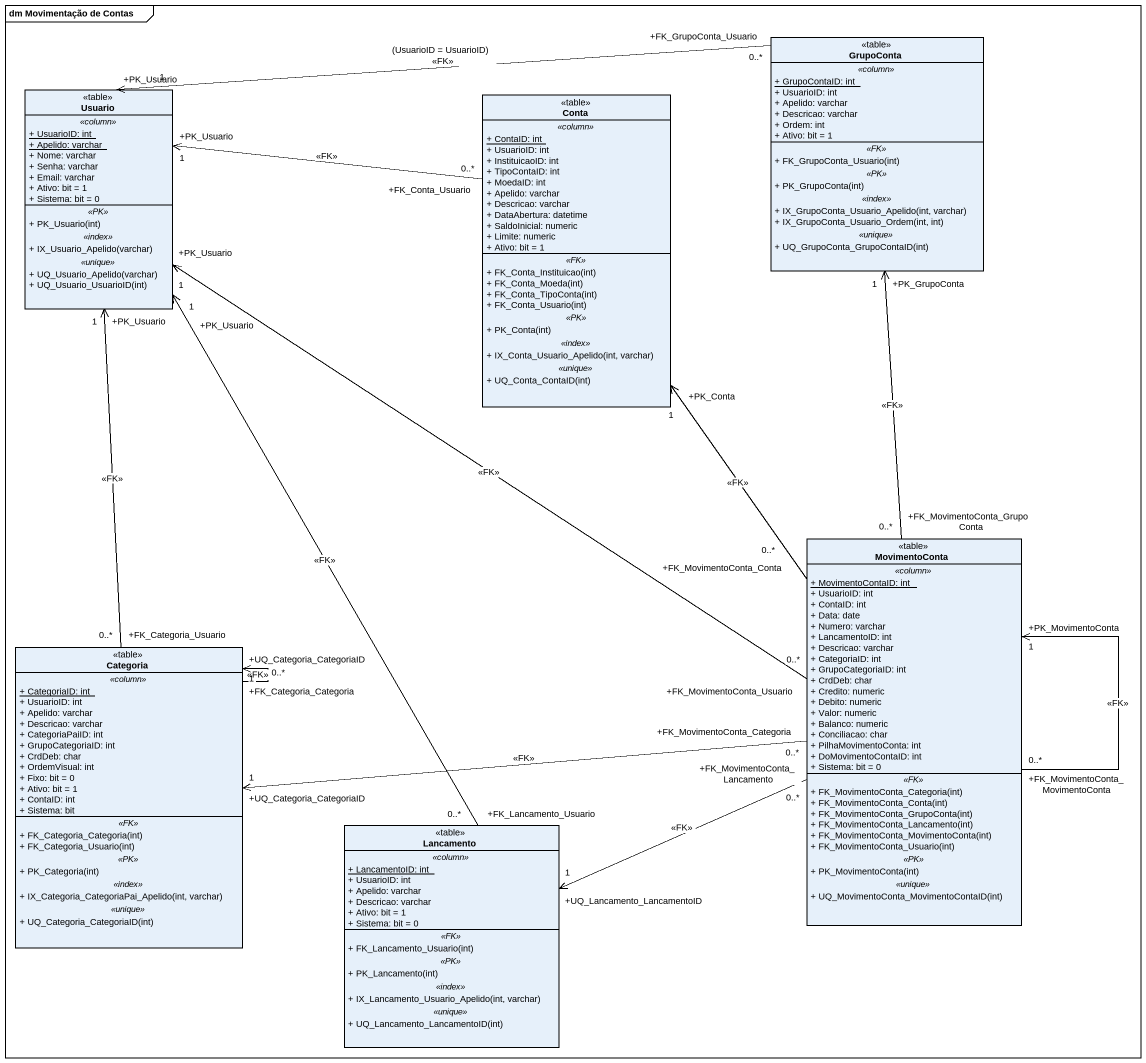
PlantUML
@startuml
mainframe dm Movimentação de Contas
hide circle
hide empty members
skinparam classAttributeIconSize 0
class GrupoConta <<table>> {
  .. <<column>> ..
  {static} + GrupoContaID: int
  + UsuarioID: int
  + Apelido: varchar
  + Descricao: varchar
  + Ordem: int
  + Ativo: bit = 1
  .. <<FK>> ..
  + FK_GrupoConta_Usuario(int)
  .. <<PK>> ..
  + PK_GrupoConta(int)
  .. <<index>> ..
  + IX_GrupoConta_Usuario_Apelido(int, varchar)
  + IX_GrupoConta_Usuario_Ordem(int, int)
  .. <<unique>> ..
  + UQ_GrupoConta_GrupoContaID(int)
}
class Usuario <<table>> {
  .. <<column>> ..
  {static} + UsuarioID: int
  {static} + Apelido: varchar
  + Nome: varchar
  + Senha: varchar
  + Email: varchar
  + Ativo: bit = 1
  + Sistema: bit = 0
  .. <<PK>> ..
  + PK_Usuario(int)
  .. <<index>> ..
  + IX_Usuario_Apelido(varchar)
  .. <<unique>> ..
  + UQ_Usuario_Apelido(varchar)
  + UQ_Usuario_UsuarioID(int)
}
class Conta <<table>> {
  .. <<column>> ..
  {static} + ContaID: int
  + UsuarioID: int
  + InstituicaoID: int
  + TipoContaID: int
  + MoedaID: int
  + Apelido: varchar
  + Descricao: varchar
  + DataAbertura: datetime
  + SaldoInicial: numeric
  + Limite: numeric
  + Ativo: bit = 1
  .. <<FK>> ..
  + FK_Conta_Instituicao(int)
  + FK_Conta_Moeda(int)
  + FK_Conta_TipoConta(int)
  + FK_Conta_Usuario(int)
  .. <<PK>> ..
  + PK_Conta(int)
  .. <<index>> ..
  + IX_Conta_Usuario_Apelido(int, varchar)
  .. <<unique>> ..
  + UQ_Conta_ContaID(int)
}
class MovimentoConta <<table>> {
  .. <<column>> ..
  {static} + MovimentoContaID: int
  + UsuarioID: int
  + ContaID: int
  + Data: date
  + Numero: varchar
  + LancamentoID: int
  + Descricao: varchar
  + CategoriaID: int
  + GrupoCategoriaID: int
  + CrdDeb: char
  + Credito: numeric
  + Debito: numeric
  + Valor: numeric
  + Balanco: numeric
  + Conciliacao: char
  + PilhaMovimentoConta: int
  + DoMovimentoContaID: int
  + Sistema: bit = 0
  .. <<FK>> ..
  + FK_MovimentoConta_Categoria(int)
  + FK_MovimentoConta_Conta(int)
  + FK_MovimentoConta_GrupoConta(int)
  + FK_MovimentoConta_Lancamento(int)
  + FK_MovimentoConta_MovimentoConta(int)
  + FK_MovimentoConta_Usuario(int)
  .. <<PK>> ..
  + PK_MovimentoConta(int)
  .. <<unique>> ..
  + UQ_MovimentoConta_MovimentoContaID(int)
}
class Categoria <<table>> {
  .. <<column>> ..
  {static} + CategoriaID: int
  + UsuarioID: int
  + Apelido: varchar
  + Descricao: varchar
  + CategoriaPaiID: int
  + GrupoCategoriaID: int
  + CrdDeb: char
  + OrdemVisual: int
  + Fixo: bit = 0
  + Ativo: bit = 1
  + ContaID: int
  + Sistema: bit
  .. <<FK>> ..
  + FK_Categoria_Categoria(int)
  + FK_Categoria_Usuario(int)
  .. <<PK>> ..
  + PK_Categoria(int)
  .. <<index>> ..
  + IX_Categoria_CategoriaPai_Apelido(int, varchar)
  .. <<unique>> ..
  + UQ_Categoria_CategoriaID(int)
}
class Lancamento <<table>> {
  .. <<column>> ..
  {static} + LancamentoID: int
  + UsuarioID: int
  + Apelido: varchar
  + Descricao: varchar
  + Ativo: bit = 1
  + Sistema: bit = 0
  .. <<FK>> ..
  + FK_Lancamento_Usuario(int)
  .. <<PK>> ..
  + PK_Lancamento(int)
  .. <<index>> ..
  + IX_Lancamento_Usuario_Apelido(int, varchar)
  .. <<unique>> ..
  + UQ_Lancamento_LancamentoID(int)
}
GrupoConta "+FK_GrupoConta_Usuario\n0..*" -left-> "+PK_Usuario\n1" Usuario : (UsuarioID = UsuarioID)\n<<FK>>
Conta "+FK_Conta_Usuario\n0..*" -left-> "+PK_Usuario\n1" Usuario : <<FK>>
MovimentoConta "+FK_MovimentoConta_GrupoConta\n0..*" -up-> "+PK_GrupoConta\n1" GrupoConta : <<FK>>
MovimentoConta "+FK_MovimentoConta_Usuario\n0..*" -up-> "+PK_Usuario\n1" Usuario : <<FK>>
MovimentoConta "+FK_MovimentoConta_Conta\n0..*" -up-> "+PK_Conta\n1" Conta : <<FK>>
MovimentoConta "+FK_MovimentoConta_MovimentoConta\n0..*" --> "+PK_MovimentoConta\n1" MovimentoConta : <<FK>>
MovimentoConta "+FK_MovimentoConta_Categoria\n0..*" -left-> "+UQ_Categoria_CategoriaID\n1" Categoria : <<FK>>
MovimentoConta "+FK_MovimentoConta_Lancamento\n0..*" -left-> "+UQ_Lancamento_LancamentoID\n1" Lancamento : <<FK>>
Categoria "+FK_Categoria_Usuario\n0..*" -up-> "+PK_Usuario\n1" Usuario : <<FK>>
Categoria "+FK_Categoria_Categoria\n0..*" --> "+UQ_Categoria_CategoriaID\n1" Categoria : <<FK>>
Lancamento "+FK_Lancamento_Usuario\n0..*" -up-> "+PK_Usuario\n1" Usuario : <<FK>>
@enduml
